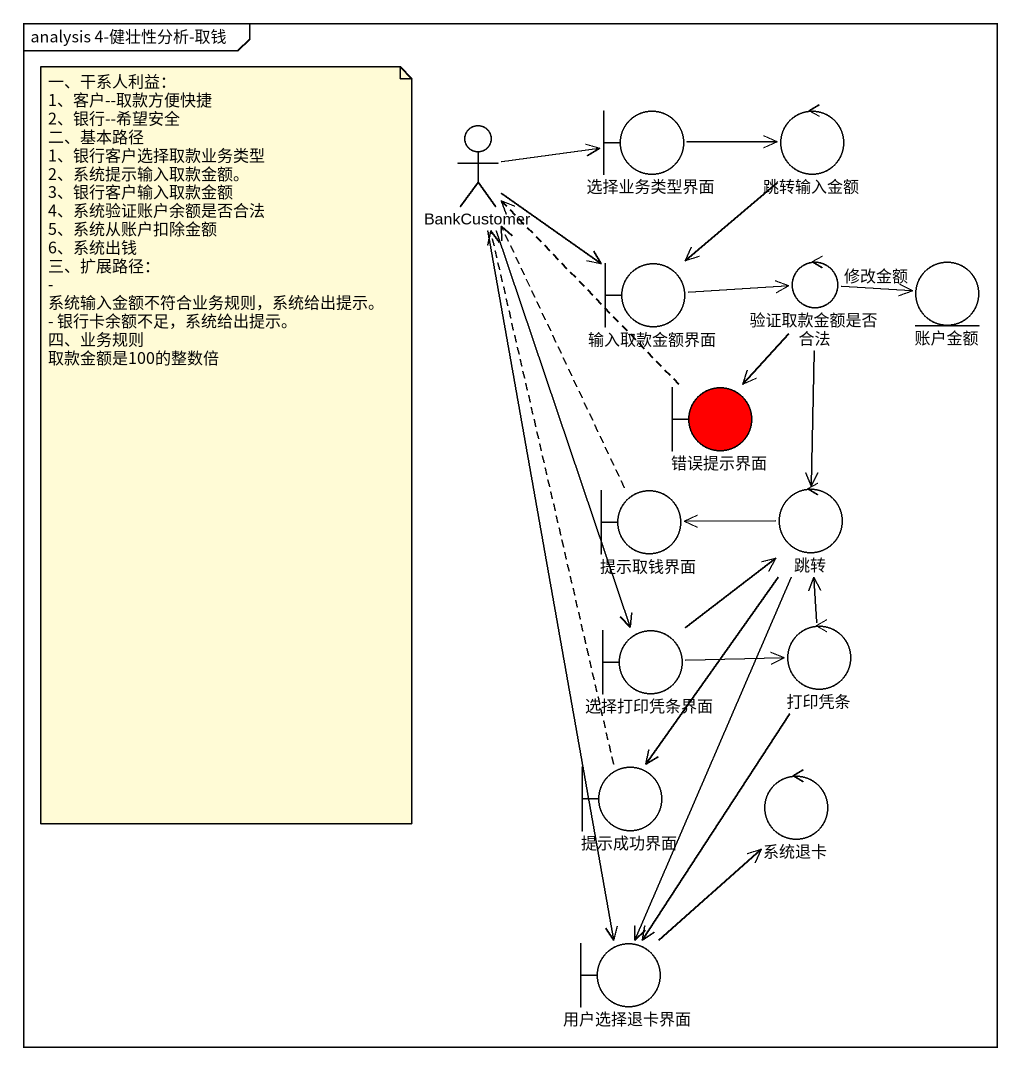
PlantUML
@startuml
mainframe analysis 4-健壮性分析-取钱
actor BankCustomer
boundary 选择业务类型界面
control 跳转输入金额
boundary 输入取款金额界面
control 验证取款金额是否合法
entity 账户金额
boundary 错误提示界面 #FF0000
boundary 提示取钱界面
control 跳转
boundary 选择打印凭条界面
control 打印凭条
boundary 提示成功界面
control 系统退卡
boundary 用户选择退卡界面
BankCustomer -right-> 选择业务类型界面
BankCustomer --> 输入取款金额界面
BankCustomer --> 选择打印凭条界面
BankCustomer --> 用户选择退卡界面
选择业务类型界面 -right-> 跳转输入金额
跳转输入金额 --> 输入取款金额界面
输入取款金额界面 -right-> 验证取款金额是否合法
验证取款金额是否合法 -right-> 账户金额 : 修改金额
验证取款金额是否合法 --> 错误提示界面
验证取款金额是否合法 --> 跳转
错误提示界面 .up.> BankCustomer
提示取钱界面 .up.> BankCustomer
跳转 -left-> 提示取钱界面
跳转 --> 提示成功界面
跳转 --> 用户选择退卡界面
选择打印凭条界面 -up-> 跳转
选择打印凭条界面 -right-> 打印凭条
打印凭条 -up-> 跳转
打印凭条 --> 用户选择退卡界面
提示成功界面 .up.> BankCustomer
用户选择退卡界面 -up-> 系统退卡
note as N1
  一、干系人利益：
  1、客户--取款方便快捷
  2、银行--希望安全
  二、基本路径
  1、银行客户选择取款业务类型
  2、系统提示输入取款金额。
  3、银行客户输入取款金额
  4、系统验证账户余额是否合法
  5、系统从账户扣除金额
  6、系统出钱
  三、扩展路径：
  - 系统输入金额不符合业务规则，系统给出提示。
  - 银行卡余额不足，系统给出提示。
  四、业务规则
  取款金额是100的整数倍
end note
@enduml
